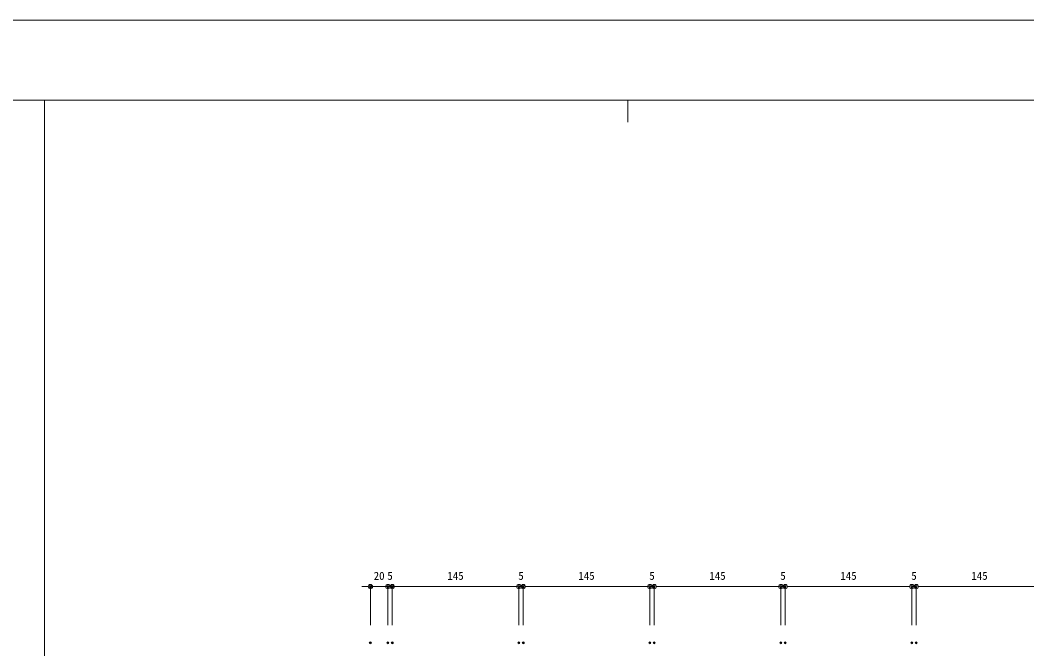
# Model space of a CAD drawing. Units: millimetres on the paper. Extents: x -420 to 420, y -297 to 297.
# Drawn here: x -5.6 to 225, y 153.1 to 297 of the extents above; entities that cross this region are included whole.
import ezdxf
from ezdxf.enums import TextEntityAlignment as Align

# ---------------------------------------------------------------- set-up
doc = ezdxf.new("R2010")
doc.units = ezdxf.units.MM
doc.header["$PDMODE"] = 32
doc.header["$PDSIZE"] = 0.5
doc.linetypes.add('USER2', pattern=[1.693333, 1.27, -0.423333])
for name, color, linetype, lineweight in [('0-0_0', 7, 'Continuous', 5), ('0-1_Defpoints', 7, 'Continuous', 18), ('0-2_A-C01-補助線(非印刷)', 9, 'Continuous', 18), ('0-4_0-A01-枠A', 4, 'Continuous', 18), ('0-7_0-A11-寸法_詳細', 5, 'Continuous', 18), ('0-C_4-F', 7, 'USER2', 18)]:
    doc.layers.add(name, color=color, linetype=linetype, lineweight=lineweight)
doc.styles.add('ＭＳ ゴシック', font='')
doc.styles.get('ＭＳ ゴシック').set_extended_font_data('MS Gothic')

# ---------------------------------------------------------------- blocks, each defined once
blk = doc.blocks.new('_Dot')
at = {"layer": '0-0_0'}
blk.add_line((-0.5, 0), (-1, 0), dxfattribs=at)
for radius in [0.5, 0.25]:
    blk.add_circle((0, 0), radius, dxfattribs=at)
blk = doc.blocks.new('D20')
at = {"layer": '0-1_Defpoints'}
for p in [(529.132, 464.32), (529.132, 451.462), (530.132, 451.462)]:
    blk.add_point(p, dxfattribs=at)
at = {"layer": '0-7_0-A11-寸法_詳細'}
for p, q in [((528.132, 464.32), (527.132, 464.32)), ((529.132, 455.462), (529.132, 464.32)), ((530.132, 464.32), (529.132, 464.32)), ((530.132, 455.462), (530.132, 464.32)), ((531.132, 464.32), (532.132, 464.32))]:
    blk.add_line(p, q, dxfattribs=at)
blk.add_blockref('_Dot', (529.132, 464.32), dxfattribs=at)
at = {"layer": '0-7_0-A11-寸法_詳細', "rotation": 180}
blk.add_blockref('_Dot', (530.132, 464.32), dxfattribs=at)
at = {"layer": '0-7_0-A11-寸法_詳細', "color": 7, "style": 'ＭＳ ゴシック'}
blk.add_text('5', height=1.833, dxfattribs=at).set_placement((529.007, 465.321), align=Align.BOTTOM_LEFT)
blk = doc.blocks.new('D21')
at = {"layer": '0-1_Defpoints'}
for p in [(530.132, 464.32), (530.132, 451.462), (559.132, 451.462)]:
    blk.add_point(p, dxfattribs=at)
at = {"layer": '0-7_0-A11-寸法_詳細'}
for p, q in [((530.132, 455.462), (530.132, 464.32)), ((558.132, 464.32), (531.132, 464.32)), ((559.132, 455.462), (559.132, 464.32))]:
    blk.add_line(p, q, dxfattribs=at)
at = {"layer": '0-7_0-A11-寸法_詳細', "rotation": 180}
blk.add_blockref('_Dot', (530.132, 464.32), dxfattribs=at)
at = {"layer": '0-7_0-A11-寸法_詳細'}
blk.add_blockref('_Dot', (559.132, 464.32), dxfattribs=at)
at = {"layer": '0-7_0-A11-寸法_詳細', "color": 7, "style": 'ＭＳ ゴシック'}
blk.add_text('145', height=1.833, dxfattribs=at).set_placement((542.757, 465.321), align=Align.BOTTOM_LEFT)
blk = doc.blocks.new('D22')
at = {"layer": '0-1_Defpoints'}
for p in [(559.132, 464.32), (559.132, 451.462), (560.132, 451.462)]:
    blk.add_point(p, dxfattribs=at)
at = {"layer": '0-7_0-A11-寸法_詳細'}
for p, q in [((558.132, 464.32), (557.132, 464.32)), ((559.132, 455.462), (559.132, 464.32)), ((560.132, 464.32), (559.132, 464.32)), ((560.132, 455.462), (560.132, 464.32)), ((561.132, 464.32), (562.132, 464.32))]:
    blk.add_line(p, q, dxfattribs=at)
blk.add_blockref('_Dot', (559.132, 464.32), dxfattribs=at)
at = {"layer": '0-7_0-A11-寸法_詳細', "rotation": 180}
blk.add_blockref('_Dot', (560.132, 464.32), dxfattribs=at)
at = {"layer": '0-7_0-A11-寸法_詳細', "color": 7, "style": 'ＭＳ ゴシック'}
blk.add_text('5', height=1.833, dxfattribs=at).set_placement((559.007, 465.321), align=Align.BOTTOM_LEFT)
blk = doc.blocks.new('D23')
at = {"layer": '0-1_Defpoints'}
for p in [(560.132, 464.32), (560.132, 451.462), (589.132, 451.462)]:
    blk.add_point(p, dxfattribs=at)
at = {"layer": '0-7_0-A11-寸法_詳細'}
for p, q in [((560.132, 455.462), (560.132, 464.32)), ((588.132, 464.32), (561.132, 464.32)), ((589.132, 455.462), (589.132, 464.32))]:
    blk.add_line(p, q, dxfattribs=at)
at = {"layer": '0-7_0-A11-寸法_詳細', "rotation": 180}
blk.add_blockref('_Dot', (560.132, 464.32), dxfattribs=at)
at = {"layer": '0-7_0-A11-寸法_詳細'}
blk.add_blockref('_Dot', (589.132, 464.32), dxfattribs=at)
at = {"layer": '0-7_0-A11-寸法_詳細', "color": 7, "style": 'ＭＳ ゴシック'}
blk.add_text('145', height=1.833, dxfattribs=at).set_placement((572.757, 465.321), align=Align.BOTTOM_LEFT)
blk = doc.blocks.new('D24')
at = {"layer": '0-1_Defpoints'}
for p in [(589.132, 464.32), (589.132, 451.462), (590.132, 451.462)]:
    blk.add_point(p, dxfattribs=at)
at = {"layer": '0-7_0-A11-寸法_詳細'}
for p, q in [((588.132, 464.32), (587.132, 464.32)), ((589.132, 455.462), (589.132, 464.32)), ((590.132, 464.32), (589.132, 464.32)), ((590.132, 455.462), (590.132, 464.32)), ((591.132, 464.32), (592.132, 464.32))]:
    blk.add_line(p, q, dxfattribs=at)
blk.add_blockref('_Dot', (589.132, 464.32), dxfattribs=at)
at = {"layer": '0-7_0-A11-寸法_詳細', "rotation": 180}
blk.add_blockref('_Dot', (590.132, 464.32), dxfattribs=at)
at = {"layer": '0-7_0-A11-寸法_詳細', "color": 7, "style": 'ＭＳ ゴシック'}
blk.add_text('5', height=1.833, dxfattribs=at).set_placement((589.007, 465.321), align=Align.BOTTOM_LEFT)
blk = doc.blocks.new('D25')
at = {"layer": '0-1_Defpoints'}
for p in [(590.132, 464.32), (590.132, 451.462), (619.132, 451.462)]:
    blk.add_point(p, dxfattribs=at)
at = {"layer": '0-7_0-A11-寸法_詳細'}
for p, q in [((590.132, 455.462), (590.132, 464.32)), ((618.132, 464.32), (591.132, 464.32)), ((619.132, 455.462), (619.132, 464.32))]:
    blk.add_line(p, q, dxfattribs=at)
at = {"layer": '0-7_0-A11-寸法_詳細', "rotation": 180}
blk.add_blockref('_Dot', (590.132, 464.32), dxfattribs=at)
at = {"layer": '0-7_0-A11-寸法_詳細'}
blk.add_blockref('_Dot', (619.132, 464.32), dxfattribs=at)
at = {"layer": '0-7_0-A11-寸法_詳細', "color": 7, "style": 'ＭＳ ゴシック'}
blk.add_text('145', height=1.833, dxfattribs=at).set_placement((602.757, 465.321), align=Align.BOTTOM_LEFT)
blk = doc.blocks.new('D26')
at = {"layer": '0-1_Defpoints'}
for p in [(619.132, 464.32), (619.132, 451.462), (620.132, 451.462)]:
    blk.add_point(p, dxfattribs=at)
at = {"layer": '0-7_0-A11-寸法_詳細'}
for p, q in [((618.132, 464.32), (617.132, 464.32)), ((619.132, 455.462), (619.132, 464.32)), ((620.132, 464.32), (619.132, 464.32)), ((620.132, 455.462), (620.132, 464.32)), ((621.132, 464.32), (622.132, 464.32))]:
    blk.add_line(p, q, dxfattribs=at)
blk.add_blockref('_Dot', (619.132, 464.32), dxfattribs=at)
at = {"layer": '0-7_0-A11-寸法_詳細', "rotation": 180}
blk.add_blockref('_Dot', (620.132, 464.32), dxfattribs=at)
at = {"layer": '0-7_0-A11-寸法_詳細', "color": 7, "style": 'ＭＳ ゴシック'}
blk.add_text('5', height=1.833, dxfattribs=at).set_placement((619.007, 465.321), align=Align.BOTTOM_LEFT)
blk = doc.blocks.new('D32')
at = {"layer": '0-1_Defpoints'}
for p in [(649.132, 464.32), (620.132, 451.462), (649.132, 451.462)]:
    blk.add_point(p, dxfattribs=at)
at = {"layer": '0-7_0-A11-寸法_詳細'}
for p, q in [((620.132, 455.462), (620.132, 464.32)), ((621.132, 464.32), (648.132, 464.32)), ((649.132, 455.462), (649.132, 464.32))]:
    blk.add_line(p, q, dxfattribs=at)
at = {"layer": '0-7_0-A11-寸法_詳細', "rotation": 180}
blk.add_blockref('_Dot', (620.132, 464.32), dxfattribs=at)
at = {"layer": '0-7_0-A11-寸法_詳細'}
blk.add_blockref('_Dot', (649.132, 464.32), dxfattribs=at)
at = {"layer": '0-7_0-A11-寸法_詳細', "color": 7, "style": 'ＭＳ ゴシック'}
blk.add_text('145', height=1.833, dxfattribs=at).set_placement((632.757, 465.321), align=Align.BOTTOM_LEFT)
blk = doc.blocks.new('D33')
at = {"layer": '0-1_Defpoints'}
for p in [(500.132, 464.32), (500.132, 451.462), (529.132, 451.462)]:
    blk.add_point(p, dxfattribs=at)
at = {"layer": '0-7_0-A11-寸法_詳細'}
for p, q in [((500.132, 455.462), (500.132, 464.32)), ((528.132, 464.32), (501.132, 464.32)), ((529.132, 455.462), (529.132, 464.32))]:
    blk.add_line(p, q, dxfattribs=at)
at = {"layer": '0-7_0-A11-寸法_詳細', "rotation": 180}
blk.add_blockref('_Dot', (500.132, 464.32), dxfattribs=at)
at = {"layer": '0-7_0-A11-寸法_詳細'}
blk.add_blockref('_Dot', (529.132, 464.32), dxfattribs=at)
at = {"layer": '0-7_0-A11-寸法_詳細', "color": 7, "style": 'ＭＳ ゴシック'}
blk.add_text('145', height=1.833, dxfattribs=at).set_placement((512.757, 465.321), align=Align.BOTTOM_LEFT)
blk = doc.blocks.new('D62')
at = {"layer": '0-1_Defpoints'}
for p in [(499.132, 464.32), (499.132, 451.462), (500.132, 451.462)]:
    blk.add_point(p, dxfattribs=at)
at = {"layer": '0-7_0-A11-寸法_詳細'}
for p, q in [((498.132, 464.32), (497.132, 464.32)), ((499.132, 455.462), (499.132, 464.32)), ((500.132, 464.32), (499.132, 464.32)), ((500.132, 455.462), (500.132, 464.32)), ((501.132, 464.32), (502.132, 464.32))]:
    blk.add_line(p, q, dxfattribs=at)
blk.add_blockref('_Dot', (499.132, 464.32), dxfattribs=at)
at = {"layer": '0-7_0-A11-寸法_詳細', "rotation": 180}
blk.add_blockref('_Dot', (500.132, 464.32), dxfattribs=at)
at = {"layer": '0-7_0-A11-寸法_詳細', "color": 7, "style": 'ＭＳ ゴシック'}
blk.add_text('5', height=1.833, dxfattribs=at).set_placement((499.007, 465.321), align=Align.BOTTOM_LEFT)
blk = doc.blocks.new('D63')
at = {"layer": '0-1_Defpoints'}
for p in [(495.132, 464.32), (495.132, 451.462), (499.132, 451.462)]:
    blk.add_point(p, dxfattribs=at)
at = {"layer": '0-7_0-A11-寸法_詳細'}
for p, q in [((494.132, 464.32), (493.132, 464.32)), ((495.132, 455.462), (495.132, 464.32)), ((499.132, 464.32), (495.132, 464.32)), ((499.132, 455.462), (499.132, 464.32)), ((500.132, 464.32), (501.132, 464.32))]:
    blk.add_line(p, q, dxfattribs=at)
blk.add_blockref('_Dot', (495.132, 464.32), dxfattribs=at)
at = {"layer": '0-7_0-A11-寸法_詳細', "rotation": 180}
blk.add_blockref('_Dot', (499.132, 464.32), dxfattribs=at)
at = {"layer": '0-7_0-A11-寸法_詳細', "color": 7, "style": 'ＭＳ ゴシック'}
blk.add_text('20', height=1.833, dxfattribs=at).set_placement((495.882, 465.321), align=Align.BOTTOM_LEFT)

msp = doc.modelspace()

# ---------------------------------------------------------------- linework, layer by layer
at = {"layer": '0-2_A-C01-補助線(非印刷)'}
for p, q in [((0, -252), (0, 278.667)), ((0, 278.667), (0, 273.667)), ((133.556, 278.667), (133.556, 273.667))]:
    msp.add_line(p, q, dxfattribs=at)
at = {"layer": '0-2_A-C01-補助線(非印刷)', "color": 222}
for points in [[(-420.5, -297), (420.5, -297), (420.5, 297), (-420.5, 297)], [(-400.667, 278.667), (400.667, 278.667), (400.667, -252), (-400.667, -252)]]:
    msp.add_lwpolyline(points, close=True, dxfattribs=at)
at = {"layer": '0-4_0-A01-枠A'}
msp.add_line((-400.667, 278.667), (400.667, 278.667), dxfattribs=at)
at = {"layer": '0-C_4-F'}
msp.add_lwpolyline([(-420.5, -297), (420.5, -297), (420.5, 297), (-420.5, 297)], close=True, dxfattribs=at)

# ---------------------------------------------------------------- block references
at = {"layer": '0-7_0-A11-寸法_詳細'}
for name in ['D63', 'D62', 'D33', 'D20', 'D21', 'D22', 'D23', 'D24', 'D25', 'D26', 'D32']:
    msp.add_blockref(name, (-420.5, -297), dxfattribs=at)

doc.saveas('drawing.dxf')
